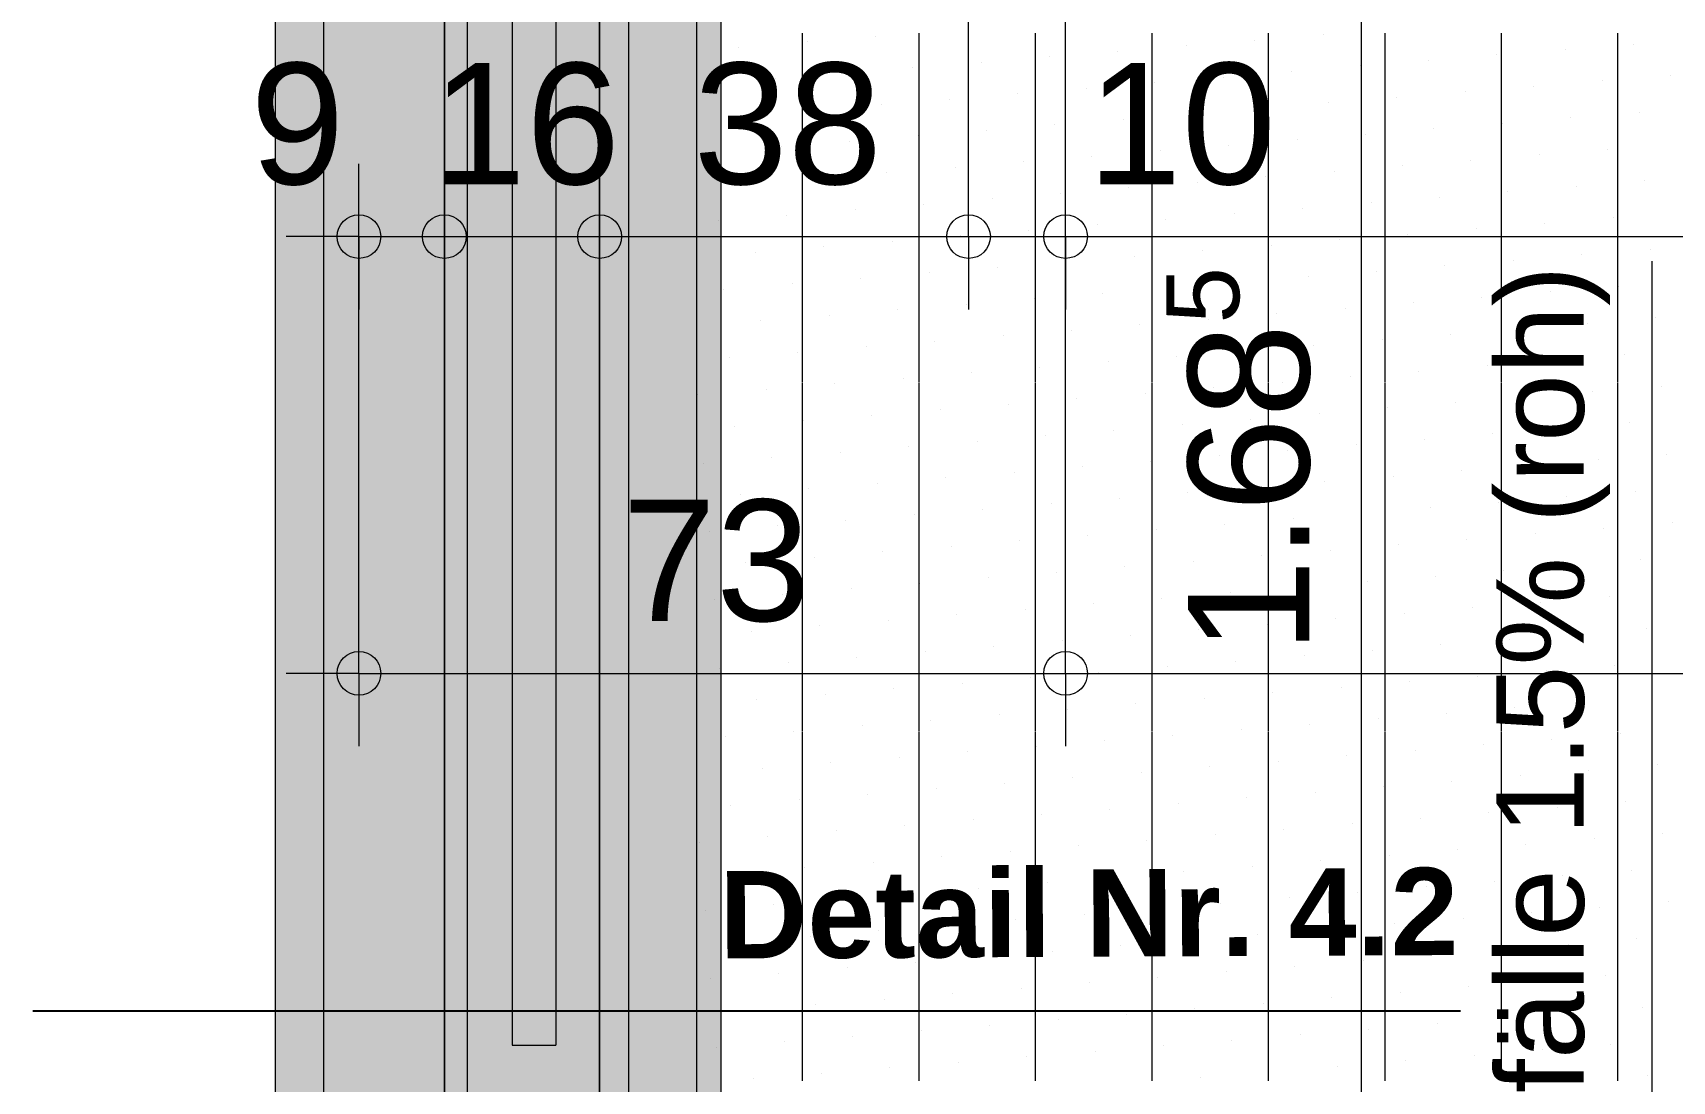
# Model space of a CAD drawing. Header units: metres. Extents: x 0.003 to 0.843, y 0.003 to 0.597.
# Drawn here: x 0.31068 to 0.34446, y 0.17019 to 0.1918 of the extents above; entities that cross this region are included whole.
import ezdxf

# ---------------------------------------------------------------- set-up
doc = ezdxf.new("R2010")
doc.units = ezdxf.units.M
for name, pattern in [('AUSGEZOGEN', [0]), ('KURZGESTRICHELT', [0.0025, 0.0015, -0.001]), ('LINIE_17', [0.0005, 0, -0.0005]), ('LINIE_23', [0.0079, 0.004, -0.0013, 0, -0.0013, 0, -0.0013]), ('LINIE_24', [0.0045, 0.0015, -0.001, 0, -0.001, 0, -0.001]), ('PHANTOM', [63.5, 31.75, -6.35, 6.35, -6.35, 6.35, -6.35]), ('PUNKT', [6.35, 0, -6.35]), ('RAND', [44.45, 12.7, -6.35, 12.7, -6.35, 0, -6.35]), ('VERDECKT', [9.525, 6.35, -3.175])]:
    doc.linetypes.add(name, pattern=pattern)
for name, color, linetype, lineweight in [('Ausbau Raeume', 7, 'AUSGEZOGEN', 18), ('Bauachsen grob', 7, 'RAND', 13), ('Beton verdeckt vorne', 7, 'KURZGESTRICHELT', 13), ('Bodenplatte', 7, 'AUSGEZOGEN', 18), ('Daemmung', 7, 'AUSGEZOGEN', 18), ('Decke', 7, 'AUSGEZOGEN', 35), ('Deckendaemmung', 7, 'AUSGEZOGEN', 13), ('Holz Fassadenverkleidung', 7, 'AUSGEZOGEN', 18), ('Holzgelaender', 7, 'AUSGEZOGEN', 25), ('Konstruktion oben', 7, 'VERDECKT', 13), ('Schraffur', 7, 'AUSGEZOGEN', 13), ('Spengler', 7, 'AUSGEZOGEN', 18), ('Text Detail', 7, 'AUSGEZOGEN', 25), ('Werkplan- Ausfuehrungsmasse', 7, 'AUSGEZOGEN', 13)]:
    doc.layers.add(name, color=color, linetype=linetype, lineweight=lineweight)
doc.layers.add('Entwaesserungsb._ Retentionb', color=7, linetype='AUSGEZOGEN', lineweight=25, true_color=0x494949)
doc.styles.add('ARIAL', font='ARIAL.TTF')

msp = doc.modelspace()

# ---------------------------------------------------------------- hatches: boundary and pattern name
at = {"layer": 'Holzgelaender', "linetype": 'AUSGEZOGEN', "lineweight": 13}
msp.add_hatch(color=32, dxfattribs=at).paths.add_polyline_path([(0.32056, 0.196637), (0.32056, 0.170937), (0.32146, 0.170937), (0.32146, 0.196637)])
at = {"layer": 'Schraffur', "linetype": 'AUSGEZOGEN', "lineweight": 13, "true_color": 0xebe1ff}
msp.add_hatch(color=7, dxfattribs=at).paths.add_polyline_path([(0.32236, 0.200997), (0.32236, 0.168897), (0.32296, 0.168897), (0.32296, 0.200997)])
at = {"layer": 'Spengler', "linetype": 'AUSGEZOGEN', "lineweight": 13, "true_color": 0xfafafa}
msp.add_hatch(color=7, dxfattribs=at).paths.add_polyline_path([(0.31568, 0.197637), (0.31568, 0.169937), (0.32486, 0.169937), (0.32486, 0.197637)])

# ---------------------------------------------------------------- linework, layer by layer
at = {"layer": 'Ausbau Raeume', "color": 254, "linetype": 'AUSGEZOGEN', "lineweight": 18}
for p, q in [((0.326542, 0.184603), (0.326542, 0.191789)), ((0.328942, 0.184603), (0.328942, 0.191789)), ((0.331342, 0.184603), (0.331342, 0.191789)), ((0.333742, 0.184603), (0.333742, 0.191789)), ((0.336142, 0.184603), (0.336142, 0.191789)), ((0.338542, 0.184603), (0.338542, 0.191789)), ((0.340942, 0.184603), (0.340942, 0.191789)), ((0.343342, 0.184603), (0.343342, 0.191789)), ((0.326542, 0.177403), (0.326542, 0.184589)), ((0.328942, 0.177403), (0.328942, 0.184589)), ((0.331342, 0.177403), (0.331342, 0.184589)), ((0.333742, 0.177403), (0.333742, 0.184589)), ((0.336142, 0.177403), (0.336142, 0.184589)), ((0.338542, 0.177403), (0.338542, 0.184589)), ((0.340942, 0.177403), (0.340942, 0.184589)), ((0.343342, 0.177403), (0.343342, 0.184589)), ((0.326542, 0.170203), (0.326542, 0.177389)), ((0.328942, 0.170203), (0.328942, 0.177389)), ((0.331342, 0.170203), (0.331342, 0.177389)), ((0.333742, 0.170203), (0.333742, 0.177389)), ((0.336142, 0.170203), (0.336142, 0.177389)), ((0.338542, 0.170203), (0.338542, 0.177389)), ((0.340942, 0.170203), (0.340942, 0.177389)), ((0.343342, 0.170203), (0.343342, 0.177389))]:
    msp.add_line(p, q, dxfattribs=at)
at = {"layer": 'Bauachsen grob', "color": 32, "linetype": 'LINIE_23', "lineweight": 25, "true_color": 0xc36e14}
msp.add_line((0.32486, 0.013897), (0.32486, 0.581), dxfattribs=at)
at = {"layer": 'Beton verdeckt vorne', "color": 7, "linetype": 'VERDECKT', "lineweight": 13}
msp.add_line((0.32236, 0.168897), (0.32236, 0.202597), dxfattribs=at)
at = {"layer": 'Bodenplatte', "color": 92, "linetype": 'VERDECKT', "lineweight": 18, "true_color": 0x00c600}
msp.add_line((0.32236, 0.202597), (0.32236, 0.160997), dxfattribs=at)
at = {"layer": 'Daemmung', "color": 7, "linetype": 'VERDECKT', "lineweight": 13}
for p, q in [((0.32436, 0.168897), (0.32436, 0.200997)), ((0.31916, 0.199397), (0.31916, 0.169137))]:
    msp.add_line(p, q, dxfattribs=at)
at = {"layer": 'Decke', "color": 92, "linetype": 'PHANTOM', "lineweight": 18, "true_color": 0x00c600}
msp.add_line((0.31916, 0.160997), (0.31916, 0.200997), dxfattribs=at)
at = {"layer": 'Decke', "color": 203, "linetype": 'LINIE_17', "lineweight": 13, "true_color": 0xaa6ed8}
msp.add_line((0.32296, 0.168897), (0.32296, 0.200997), dxfattribs=at)
at = {"layer": 'Deckendaemmung', "color": 211, "linetype": 'AUSGEZOGEN', "lineweight": 13, "true_color": 0xff70ff}
for p, q in [((0.326638, 0.191614), (0.326638, 0.191614)), ((0.328047, 0.191727), (0.328047, 0.191727)), ((0.328047, 0.191727), (0.328047, 0.191727)), ((0.334446, 0.191533), (0.334446, 0.191533)), ((0.335856, 0.191646), (0.335856, 0.191646)), ((0.337265, 0.19176), (0.337265, 0.19176)), ((0.343664, 0.191565), (0.343664, 0.191565)), ((0.325228, 0.191501), (0.325228, 0.191501)), ((0.330218, 0.191193), (0.330218, 0.191193)), ((0.331627, 0.191306), (0.331627, 0.191306)), ((0.333037, 0.19142), (0.333037, 0.19142)), ((0.339436, 0.191225), (0.339436, 0.191225)), ((0.340846, 0.191339), (0.340846, 0.191339)), ((0.342255, 0.191452), (0.342255, 0.191452)), ((0.327399, 0.190966), (0.327399, 0.190966)), ((0.328809, 0.191079), (0.328809, 0.191079)), ((0.335208, 0.190885), (0.335208, 0.190885)), ((0.336617, 0.190998), (0.336617, 0.190998)), ((0.338027, 0.191112), (0.338027, 0.191112)), ((0.344426, 0.190917), (0.344426, 0.190917)), ((0.32458, 0.190739), (0.32458, 0.190739)), ((0.32599, 0.190853), (0.32599, 0.190853)), ((0.330979, 0.190545), (0.330979, 0.190545)), ((0.332389, 0.190658), (0.332389, 0.190658)), ((0.333798, 0.190772), (0.333798, 0.190772)), ((0.340198, 0.190577), (0.340198, 0.190577)), ((0.341607, 0.190691), (0.341607, 0.190691)), ((0.343016, 0.190804), (0.343016, 0.190804)), ((0.326751, 0.190205), (0.326751, 0.190205)), ((0.328161, 0.190318), (0.328161, 0.190318)), ((0.32957, 0.190431), (0.32957, 0.190431)), ((0.335969, 0.190237), (0.335969, 0.190237)), ((0.337379, 0.19035), (0.337379, 0.19035)), ((0.338788, 0.190464), (0.338788, 0.190464)), ((0.325342, 0.190091), (0.325342, 0.190091)), ((0.331741, 0.189897), (0.331741, 0.189897)), ((0.33315, 0.19001), (0.33315, 0.19001)), ((0.33456, 0.190124), (0.33456, 0.190124)), ((0.340959, 0.189929), (0.340959, 0.189929)), ((0.342368, 0.190043), (0.342368, 0.190043)), ((0.343778, 0.190156), (0.343778, 0.190156)), ((0.327513, 0.189557), (0.327513, 0.189557)), ((0.328922, 0.18967), (0.328922, 0.18967)), ((0.330331, 0.189783), (0.330331, 0.189783)), ((0.336731, 0.189589), (0.336731, 0.189589)), ((0.33814, 0.189702), (0.33814, 0.189702)), ((0.33955, 0.189816), (0.33955, 0.189816)), ((0.324694, 0.18933), (0.324694, 0.18933)), ((0.326103, 0.189443), (0.326103, 0.189443)), ((0.332502, 0.189249), (0.332502, 0.189249)), ((0.333912, 0.189362), (0.333912, 0.189362)), ((0.335321, 0.189476), (0.335321, 0.189476)), ((0.340311, 0.189168), (0.340311, 0.189168)), ((0.34172, 0.189281), (0.34172, 0.189281)), ((0.34172, 0.189281), (0.34172, 0.189281)), ((0.34313, 0.189395), (0.34313, 0.189395)), ((0.328274, 0.188909), (0.328274, 0.188909)), ((0.329683, 0.189022), (0.329683, 0.189022)), ((0.331093, 0.189135), (0.331093, 0.189135)), ((0.336083, 0.188828), (0.336083, 0.188828)), ((0.337492, 0.188941), (0.337492, 0.188941)), ((0.338902, 0.189054), (0.338902, 0.189054)), ((0.325455, 0.188682), (0.325455, 0.188682)), ((0.326865, 0.188795), (0.326865, 0.188795)), ((0.333264, 0.188601), (0.333264, 0.188601)), ((0.334673, 0.188714), (0.334673, 0.188714)), ((0.334673, 0.188714), (0.334673, 0.188714)), ((0.341072, 0.18852), (0.341072, 0.18852)), ((0.342482, 0.188633), (0.342482, 0.188633)), ((0.343891, 0.188747), (0.343891, 0.188747)), ((0.329035, 0.188261), (0.329035, 0.188261)), ((0.330445, 0.188374), (0.330445, 0.188374)), ((0.331854, 0.188487), (0.331854, 0.188487)), ((0.336844, 0.18818), (0.336844, 0.18818)), ((0.338254, 0.188293), (0.338254, 0.188293)), ((0.339663, 0.188406), (0.339663, 0.188406)), ((0.324807, 0.18792), (0.324807, 0.18792)), ((0.326217, 0.188034), (0.326217, 0.188034)), ((0.327626, 0.188147), (0.327626, 0.188147)), ((0.327626, 0.188147), (0.327626, 0.188147)), ((0.332616, 0.187839), (0.332616, 0.187839)), ((0.334025, 0.187953), (0.334025, 0.187953)), ((0.335435, 0.188066), (0.335435, 0.188066)), ((0.341834, 0.187872), (0.341834, 0.187872)), ((0.343243, 0.187985), (0.343243, 0.187985)), ((0.328387, 0.187499), (0.328387, 0.187499)), ((0.329797, 0.187613), (0.329797, 0.187613)), ((0.331206, 0.187726), (0.331206, 0.187726)), ((0.337605, 0.187531), (0.337605, 0.187531)), ((0.339015, 0.187645), (0.339015, 0.187645)), ((0.340424, 0.187758), (0.340424, 0.187758)), ((0.325568, 0.187272), (0.325568, 0.187272)), ((0.326978, 0.187386), (0.326978, 0.187386)), ((0.333377, 0.187191), (0.333377, 0.187191)), ((0.334787, 0.187305), (0.334787, 0.187305)), ((0.336196, 0.187418), (0.336196, 0.187418)), ((0.342595, 0.187224), (0.342595, 0.187224)), ((0.344005, 0.187337), (0.344005, 0.187337)), ((0.329149, 0.186851), (0.329149, 0.186851)), ((0.330558, 0.186964), (0.330558, 0.186964)), ((0.331968, 0.187078), (0.331968, 0.187078)), ((0.338367, 0.186883), (0.338367, 0.186883)), ((0.339776, 0.186997), (0.339776, 0.186997)), ((0.341186, 0.18711), (0.341186, 0.18711)), ((0.32492, 0.186511), (0.32492, 0.186511)), ((0.32633, 0.186624), (0.32633, 0.186624)), ((0.327739, 0.186738), (0.327739, 0.186738)), ((0.334139, 0.186543), (0.334139, 0.186543)), ((0.335548, 0.186657), (0.335548, 0.186657)), ((0.336957, 0.18677), (0.336957, 0.18677)), ((0.343357, 0.186576), (0.343357, 0.186576)), ((0.32991, 0.186203), (0.32991, 0.186203)), ((0.33132, 0.186316), (0.33132, 0.186316)), ((0.332729, 0.18643), (0.332729, 0.18643)), ((0.339128, 0.186235), (0.339128, 0.186235)), ((0.340538, 0.186349), (0.340538, 0.186349)), ((0.341947, 0.186462), (0.341947, 0.186462)), ((0.325682, 0.185863), (0.325682, 0.185863)), ((0.327091, 0.185976), (0.327091, 0.185976)), ((0.328501, 0.18609), (0.328501, 0.18609)), ((0.3349, 0.185895), (0.3349, 0.185895)), ((0.336309, 0.186009), (0.336309, 0.186009)), ((0.337719, 0.186122), (0.337719, 0.186122)), ((0.342709, 0.185814), (0.342709, 0.185814)), ((0.342709, 0.185814), (0.342709, 0.185814)), ((0.344118, 0.185928), (0.344118, 0.185928)), ((0.330672, 0.185555), (0.330672, 0.185555)), ((0.332081, 0.185668), (0.332081, 0.185668)), ((0.333491, 0.185782), (0.333491, 0.185782)), ((0.33848, 0.185474), (0.33848, 0.185474)), ((0.33989, 0.185587), (0.33989, 0.185587)), ((0.341299, 0.185701), (0.341299, 0.185701)), ((0.326443, 0.185215), (0.326443, 0.185215)), ((0.327853, 0.185328), (0.327853, 0.185328)), ((0.329262, 0.185442), (0.329262, 0.185442)), ((0.334252, 0.185134), (0.334252, 0.185134)), ((0.335661, 0.185247), (0.335661, 0.185247)), ((0.335661, 0.185247), (0.335661, 0.185247)), ((0.337071, 0.185361), (0.337071, 0.185361)), ((0.34347, 0.185166), (0.34347, 0.185166)), ((0.325034, 0.185101), (0.325034, 0.185101)), ((0.330024, 0.184794), (0.330024, 0.184794)), ((0.331433, 0.184907), (0.331433, 0.184907)), ((0.332843, 0.18502), (0.332843, 0.18502)), ((0.339242, 0.184826), (0.339242, 0.184826)), ((0.340651, 0.184939), (0.340651, 0.184939)), ((0.342061, 0.185053), (0.342061, 0.185053)), ((0.325795, 0.184453), (0.325795, 0.184453)), ((0.327205, 0.184567), (0.327205, 0.184567)), ((0.328614, 0.18468), (0.328614, 0.18468)), ((0.328614, 0.18468), (0.328614, 0.18468)), ((0.335013, 0.184486), (0.335013, 0.184486)), ((0.336423, 0.184599), (0.336423, 0.184599)), ((0.337832, 0.184713), (0.337832, 0.184713)), ((0.344231, 0.184518), (0.344231, 0.184518)), ((0.324386, 0.18434), (0.324386, 0.18434)), ((0.330785, 0.184146), (0.330785, 0.184146)), ((0.332195, 0.184259), (0.332195, 0.184259)), ((0.333604, 0.184372), (0.333604, 0.184372)), ((0.340003, 0.184178), (0.340003, 0.184178)), ((0.341413, 0.184291), (0.341413, 0.184291)), ((0.342822, 0.184405), (0.342822, 0.184405)), ((0.326557, 0.183805), (0.326557, 0.183805)), ((0.327966, 0.183919), (0.327966, 0.183919)), ((0.329376, 0.184032), (0.329376, 0.184032)), ((0.335775, 0.183838), (0.335775, 0.183838)), ((0.337184, 0.183951), (0.337184, 0.183951)), ((0.338594, 0.184065), (0.338594, 0.184065)), ((0.325147, 0.183692), (0.325147, 0.183692)), ((0.331546, 0.183498), (0.331546, 0.183498)), ((0.332956, 0.183611), (0.332956, 0.183611)), ((0.334365, 0.183724), (0.334365, 0.183724)), ((0.340765, 0.18353), (0.340765, 0.18353)), ((0.342174, 0.183643), (0.342174, 0.183643)), ((0.343583, 0.183757), (0.343583, 0.183757)), ((0.327318, 0.183157), (0.327318, 0.183157)), ((0.328728, 0.183271), (0.328728, 0.183271)), ((0.330137, 0.183384), (0.330137, 0.183384)), ((0.336536, 0.18319), (0.336536, 0.18319)), ((0.337946, 0.183303), (0.337946, 0.183303)), ((0.339355, 0.183417), (0.339355, 0.183417)), ((0.344345, 0.183109), (0.344345, 0.183109)), ((0.324499, 0.182931), (0.324499, 0.182931)), ((0.325909, 0.183044), (0.325909, 0.183044)), ((0.332308, 0.18285), (0.332308, 0.18285)), ((0.333717, 0.182963), (0.333717, 0.182963)), ((0.335127, 0.183076), (0.335127, 0.183076)), ((0.340117, 0.182769), (0.340117, 0.182769)), ((0.341526, 0.182882), (0.341526, 0.182882)), ((0.342935, 0.182995), (0.342935, 0.182995)), ((0.32808, 0.182509), (0.32808, 0.182509)), ((0.329489, 0.182623), (0.329489, 0.182623)), ((0.330898, 0.182736), (0.330898, 0.182736)), ((0.335888, 0.182428), (0.335888, 0.182428)), ((0.337298, 0.182542), (0.337298, 0.182542)), ((0.338707, 0.182655), (0.338707, 0.182655)), ((0.325261, 0.182283), (0.325261, 0.182283)), ((0.32667, 0.182396), (0.32667, 0.182396)), ((0.33166, 0.182088), (0.33166, 0.182088)), ((0.333069, 0.182202), (0.333069, 0.182202)), ((0.334479, 0.182315), (0.334479, 0.182315)), ((0.340878, 0.182121), (0.340878, 0.182121)), ((0.342287, 0.182234), (0.342287, 0.182234)), ((0.342287, 0.182234), (0.342287, 0.182234)), ((0.343697, 0.182347), (0.343697, 0.182347)), ((0.327432, 0.181748), (0.327432, 0.181748)), ((0.328841, 0.181861), (0.328841, 0.181861)), ((0.33025, 0.181975), (0.33025, 0.181975)), ((0.33665, 0.18178), (0.33665, 0.18178)), ((0.338059, 0.181894), (0.338059, 0.181894)), ((0.339469, 0.182007), (0.339469, 0.182007)), ((0.324613, 0.181521), (0.324613, 0.181521)), ((0.326022, 0.181635), (0.326022, 0.181635)), ((0.332421, 0.18144), (0.332421, 0.18144)), ((0.333831, 0.181554), (0.333831, 0.181554)), ((0.33524, 0.181667), (0.33524, 0.181667)), ((0.33524, 0.181667), (0.33524, 0.181667)), ((0.341639, 0.181472), (0.341639, 0.181472)), ((0.343049, 0.181586), (0.343049, 0.181586)), ((0.344458, 0.181699), (0.344458, 0.181699)), ((0.328193, 0.1811), (0.328193, 0.1811)), ((0.328193, 0.1811), (0.328193, 0.1811)), ((0.329602, 0.181213), (0.329602, 0.181213)), ((0.331012, 0.181327), (0.331012, 0.181327)), ((0.337411, 0.181132), (0.337411, 0.181132)), ((0.338821, 0.181246), (0.338821, 0.181246)), ((0.34023, 0.181359), (0.34023, 0.181359)), ((0.325374, 0.180873), (0.325374, 0.180873)), ((0.326784, 0.180987), (0.326784, 0.180987)), ((0.333183, 0.180792), (0.333183, 0.180792)), ((0.334592, 0.180905), (0.334592, 0.180905)), ((0.336002, 0.181019), (0.336002, 0.181019)), ((0.342401, 0.180824), (0.342401, 0.180824)), ((0.34381, 0.180938), (0.34381, 0.180938)), ((0.328954, 0.180452), (0.328954, 0.180452)), ((0.330364, 0.180565), (0.330364, 0.180565)), ((0.331773, 0.180679), (0.331773, 0.180679)), ((0.338172, 0.180484), (0.338172, 0.180484)), ((0.339582, 0.180598), (0.339582, 0.180598)), ((0.340991, 0.180711), (0.340991, 0.180711)), ((0.324726, 0.180112), (0.324726, 0.180112)), ((0.326136, 0.180225), (0.326136, 0.180225)), ((0.327545, 0.180338), (0.327545, 0.180338)), ((0.333944, 0.180144), (0.333944, 0.180144)), ((0.335354, 0.180257), (0.335354, 0.180257)), ((0.336763, 0.180371), (0.336763, 0.180371)), ((0.341753, 0.180063), (0.341753, 0.180063)), ((0.343162, 0.180176), (0.343162, 0.180176)), ((0.329716, 0.179804), (0.329716, 0.179804)), ((0.331125, 0.179917), (0.331125, 0.179917)), ((0.332535, 0.180031), (0.332535, 0.180031)), ((0.337524, 0.179723), (0.337524, 0.179723)), ((0.338934, 0.179836), (0.338934, 0.179836)), ((0.340343, 0.17995), (0.340343, 0.17995)), ((0.325487, 0.179464), (0.325487, 0.179464)), ((0.326897, 0.179577), (0.326897, 0.179577)), ((0.328306, 0.17969), (0.328306, 0.17969)), ((0.333296, 0.179383), (0.333296, 0.179383)), ((0.334706, 0.179496), (0.334706, 0.179496)), ((0.336115, 0.179609), (0.336115, 0.179609)), ((0.342514, 0.179415), (0.342514, 0.179415)), ((0.343924, 0.179528), (0.343924, 0.179528)), ((0.329068, 0.179042), (0.329068, 0.179042)), ((0.330477, 0.179156), (0.330477, 0.179156)), ((0.331887, 0.179269), (0.331887, 0.179269)), ((0.338286, 0.179075), (0.338286, 0.179075)), ((0.339695, 0.179188), (0.339695, 0.179188)), ((0.341105, 0.179302), (0.341105, 0.179302)), ((0.324839, 0.178702), (0.324839, 0.178702)), ((0.326249, 0.178816), (0.326249, 0.178816)), ((0.327658, 0.178929), (0.327658, 0.178929)), ((0.334058, 0.178735), (0.334058, 0.178735)), ((0.335467, 0.178848), (0.335467, 0.178848)), ((0.336876, 0.178961), (0.336876, 0.178961)), ((0.343276, 0.178767), (0.343276, 0.178767)), ((0.343276, 0.178767), (0.343276, 0.178767)), ((0.329829, 0.178394), (0.329829, 0.178394)), ((0.331239, 0.178508), (0.331239, 0.178508)), ((0.332648, 0.178621), (0.332648, 0.178621)), ((0.339047, 0.178427), (0.339047, 0.178427)), ((0.340457, 0.17854), (0.340457, 0.17854)), ((0.341866, 0.178654), (0.341866, 0.178654)), ((0.325601, 0.178054), (0.325601, 0.178054)), ((0.32701, 0.178168), (0.32701, 0.178168)), ((0.32842, 0.178281), (0.32842, 0.178281)), ((0.334819, 0.178087), (0.334819, 0.178087)), ((0.336228, 0.1782), (0.336228, 0.1782)), ((0.336228, 0.1782), (0.336228, 0.1782)), ((0.337638, 0.178313), (0.337638, 0.178313)), ((0.344037, 0.178119), (0.344037, 0.178119)), ((0.330591, 0.177746), (0.330591, 0.177746)), ((0.332, 0.17786), (0.332, 0.17786)), ((0.33341, 0.177973), (0.33341, 0.177973)), ((0.339809, 0.177779), (0.339809, 0.177779)), ((0.341218, 0.177892), (0.341218, 0.177892)), ((0.342628, 0.178006), (0.342628, 0.178006)), ((0.326362, 0.177406), (0.326362, 0.177406)), ((0.327772, 0.17752), (0.327772, 0.17752)), ((0.329181, 0.177633), (0.329181, 0.177633)), ((0.329181, 0.177633), (0.329181, 0.177633)), ((0.33558, 0.177439), (0.33558, 0.177439)), ((0.33699, 0.177552), (0.33699, 0.177552)), ((0.338399, 0.177665), (0.338399, 0.177665)), ((0.343389, 0.177358), (0.343389, 0.177358)), ((0.324953, 0.177293), (0.324953, 0.177293)), ((0.331352, 0.177098), (0.331352, 0.177098)), ((0.332762, 0.177212), (0.332762, 0.177212)), ((0.334171, 0.177325), (0.334171, 0.177325)), ((0.339161, 0.177017), (0.339161, 0.177017)), ((0.34057, 0.177131), (0.34057, 0.177131)), ((0.34198, 0.177244), (0.34198, 0.177244)), ((0.327124, 0.176758), (0.327124, 0.176758)), ((0.328533, 0.176872), (0.328533, 0.176872)), ((0.329943, 0.176985), (0.329943, 0.176985)), ((0.334932, 0.176677), (0.334932, 0.176677)), ((0.336342, 0.176791), (0.336342, 0.176791)), ((0.337751, 0.176904), (0.337751, 0.176904)), ((0.34415, 0.17671), (0.34415, 0.17671)), ((0.325714, 0.176645), (0.325714, 0.176645)), ((0.330704, 0.176337), (0.330704, 0.176337)), ((0.332113, 0.17645), (0.332113, 0.17645)), ((0.333523, 0.176564), (0.333523, 0.176564)), ((0.339922, 0.176369), (0.339922, 0.176369)), ((0.341332, 0.176483), (0.341332, 0.176483)), ((0.342741, 0.176596), (0.342741, 0.176596)), ((0.326476, 0.175997), (0.326476, 0.175997)), ((0.327885, 0.17611), (0.327885, 0.17611)), ((0.329295, 0.176224), (0.329295, 0.176224)), ((0.335694, 0.176029), (0.335694, 0.176029)), ((0.337103, 0.176143), (0.337103, 0.176143)), ((0.338513, 0.176256), (0.338513, 0.176256)), ((0.325066, 0.175883), (0.325066, 0.175883)), ((0.331465, 0.175689), (0.331465, 0.175689)), ((0.332875, 0.175802), (0.332875, 0.175802)), ((0.334284, 0.175916), (0.334284, 0.175916)), ((0.340684, 0.175721), (0.340684, 0.175721)), ((0.342093, 0.175835), (0.342093, 0.175835)), ((0.343502, 0.175948), (0.343502, 0.175948)), ((0.327237, 0.175349), (0.327237, 0.175349)), ((0.328647, 0.175462), (0.328647, 0.175462)), ((0.330056, 0.175576), (0.330056, 0.175576)), ((0.336455, 0.175381), (0.336455, 0.175381)), ((0.337865, 0.175495), (0.337865, 0.175495)), ((0.339274, 0.175608), (0.339274, 0.175608)), ((0.324418, 0.175122), (0.324418, 0.175122)), ((0.325828, 0.175235), (0.325828, 0.175235)), ((0.332227, 0.175041), (0.332227, 0.175041)), ((0.333636, 0.175154), (0.333636, 0.175154)), ((0.335046, 0.175268), (0.335046, 0.175268)), ((0.341445, 0.175073), (0.341445, 0.175073)), ((0.342854, 0.175187), (0.342854, 0.175187)), ((0.342854, 0.175187), (0.342854, 0.175187)), ((0.344264, 0.1753), (0.344264, 0.1753)), ((0.327999, 0.174701), (0.327999, 0.174701)), ((0.329408, 0.174814), (0.329408, 0.174814)), ((0.330817, 0.174928), (0.330817, 0.174928)), ((0.337217, 0.174733), (0.337217, 0.174733)), ((0.338626, 0.174846), (0.338626, 0.174846)), ((0.340036, 0.17496), (0.340036, 0.17496)), ((0.32518, 0.174474), (0.32518, 0.174474)), ((0.326589, 0.174587), (0.326589, 0.174587)), ((0.332988, 0.174393), (0.332988, 0.174393)), ((0.334398, 0.174506), (0.334398, 0.174506)), ((0.335807, 0.17462), (0.335807, 0.17462)), ((0.335807, 0.17462), (0.335807, 0.17462)), ((0.340797, 0.174312), (0.340797, 0.174312)), ((0.342206, 0.174425), (0.342206, 0.174425)), ((0.343616, 0.174539), (0.343616, 0.174539)), ((0.32876, 0.174053), (0.32876, 0.174053)), ((0.32876, 0.174053), (0.32876, 0.174053)), ((0.330169, 0.174166), (0.330169, 0.174166)), ((0.331579, 0.174279), (0.331579, 0.174279)), ((0.336569, 0.173972), (0.336569, 0.173972)), ((0.337978, 0.174085), (0.337978, 0.174085)), ((0.339388, 0.174198), (0.339388, 0.174198)), ((0.324532, 0.173712), (0.324532, 0.173712)), ((0.325941, 0.173826), (0.325941, 0.173826)), ((0.327351, 0.173939), (0.327351, 0.173939)), ((0.33234, 0.173631), (0.33234, 0.173631)), ((0.33375, 0.173745), (0.33375, 0.173745)), ((0.335159, 0.173858), (0.335159, 0.173858)), ((0.341558, 0.173664), (0.341558, 0.173664)), ((0.342968, 0.173777), (0.342968, 0.173777)), ((0.344377, 0.173891), (0.344377, 0.173891)), ((0.328112, 0.173291), (0.328112, 0.173291)), ((0.329521, 0.173405), (0.329521, 0.173405)), ((0.330931, 0.173518), (0.330931, 0.173518)), ((0.33733, 0.173324), (0.33733, 0.173324)), ((0.338739, 0.173437), (0.338739, 0.173437)), ((0.340149, 0.17355), (0.340149, 0.17355)), ((0.325293, 0.173064), (0.325293, 0.173064)), ((0.326703, 0.173178), (0.326703, 0.173178)), ((0.333102, 0.172983), (0.333102, 0.172983)), ((0.334511, 0.173097), (0.334511, 0.173097)), ((0.335921, 0.17321), (0.335921, 0.17321)), ((0.34232, 0.173016), (0.34232, 0.173016)), ((0.343729, 0.173129), (0.343729, 0.173129)), ((0.328873, 0.172643), (0.328873, 0.172643)), ((0.330283, 0.172757), (0.330283, 0.172757)), ((0.331692, 0.17287), (0.331692, 0.17287)), ((0.338091, 0.172676), (0.338091, 0.172676)), ((0.339501, 0.172789), (0.339501, 0.172789)), ((0.34091, 0.172902), (0.34091, 0.172902)), ((0.324645, 0.172303), (0.324645, 0.172303)), ((0.326054, 0.172416), (0.326054, 0.172416)), ((0.327464, 0.17253), (0.327464, 0.17253)), ((0.333863, 0.172335), (0.333863, 0.172335)), ((0.335273, 0.172449), (0.335273, 0.172449)), ((0.336682, 0.172562), (0.336682, 0.172562)), ((0.343081, 0.172368), (0.343081, 0.172368)), ((0.329635, 0.171995), (0.329635, 0.171995)), ((0.331044, 0.172109), (0.331044, 0.172109)), ((0.332454, 0.172222), (0.332454, 0.172222)), ((0.338853, 0.172028), (0.338853, 0.172028)), ((0.340262, 0.172141), (0.340262, 0.172141)), ((0.341672, 0.172254), (0.341672, 0.172254)), ((0.325406, 0.171655), (0.325406, 0.171655)), ((0.326816, 0.171768), (0.326816, 0.171768)), ((0.328225, 0.171882), (0.328225, 0.171882)), ((0.334625, 0.171687), (0.334625, 0.171687)), ((0.336034, 0.171801), (0.336034, 0.171801)), ((0.337443, 0.171914), (0.337443, 0.171914)), ((0.342433, 0.171606), (0.342433, 0.171606)), ((0.343843, 0.17172), (0.343843, 0.17172)), ((0.343843, 0.17172), (0.343843, 0.17172)), ((0.330396, 0.171347), (0.330396, 0.171347)), ((0.331806, 0.171461), (0.331806, 0.171461)), ((0.333215, 0.171574), (0.333215, 0.171574)), ((0.338205, 0.171266), (0.338205, 0.171266)), ((0.339614, 0.17138), (0.339614, 0.17138)), ((0.341024, 0.171493), (0.341024, 0.171493)), ((0.326168, 0.171007), (0.326168, 0.171007)), ((0.327577, 0.17112), (0.327577, 0.17112)), ((0.328987, 0.171234), (0.328987, 0.171234)), ((0.333977, 0.170926), (0.333977, 0.170926)), ((0.335386, 0.171039), (0.335386, 0.171039)), ((0.336795, 0.171153), (0.336795, 0.171153)), ((0.336795, 0.171153), (0.336795, 0.171153)), ((0.343195, 0.170958), (0.343195, 0.170958)), ((0.324758, 0.170894), (0.324758, 0.170894)), ((0.331158, 0.170699), (0.331158, 0.170699)), ((0.332567, 0.170813), (0.332567, 0.170813)), ((0.338966, 0.170618), (0.338966, 0.170618)), ((0.340376, 0.170732), (0.340376, 0.170732)), ((0.341785, 0.170845), (0.341785, 0.170845)), ((0.326929, 0.170359), (0.326929, 0.170359)), ((0.328339, 0.170472), (0.328339, 0.170472)), ((0.329748, 0.170586), (0.329748, 0.170586)), ((0.329748, 0.170586), (0.329748, 0.170586)), ((0.334738, 0.170278), (0.334738, 0.170278)), ((0.336147, 0.170391), (0.336147, 0.170391)), ((0.337557, 0.170505), (0.337557, 0.170505)), ((0.343956, 0.17031), (0.343956, 0.17031)), ((0.32552, 0.170246), (0.32552, 0.170246)), ((0.342547, 0.170197), (0.342547, 0.170197))]:
    msp.add_line(p, q, dxfattribs=at)
at = {"layer": 'Entwaesserungsb._ Retentionb', "color": 7, "linetype": 'AUSGEZOGEN', "lineweight": 13}
msp.add_line((0.34404, 0.187087), (0.34404, 0.164597), dxfattribs=at)
at = {"layer": 'Holz Fassadenverkleidung', "color": 7, "linetype": 'LINIE_17', "lineweight": 13}
msp.add_line((0.31668, 0.109417), (0.31668, 0.488677), dxfattribs=at)
at = {"layer": 'Holzgelaender', "color": 7, "linetype": 'AUSGEZOGEN', "lineweight": 13}
for p, q in [((0.32056, 0.196637), (0.32056, 0.170937)), ((0.32146, 0.196637), (0.32146, 0.170937)), ((0.32056, 0.170937), (0.32146, 0.170937))]:
    msp.add_line(p, q, dxfattribs=at)
at = {"layer": 'Konstruktion oben', "color": 7, "linetype": 'PUNKT', "lineweight": 18}
for p, q in [((0.31668, 0.109417), (0.31668, 0.488677)), ((0.31964, 0.169937), (0.31964, 0.197637))]:
    msp.add_line(p, q, dxfattribs=at)
at = {"layer": 'Spengler', "color": 7, "linetype": 'AUSGEZOGEN', "lineweight": 13}
for p, q in [((0.31568, 0.169937), (0.31568, 0.197637)), ((0.32486, 0.197637), (0.32486, 0.169937))]:
    msp.add_line(p, q, dxfattribs=at)
at = {"layer": 'Text Detail', "color": 7, "linetype": 'LINIE_24', "lineweight": 25}
msp.add_line((0.3401, 0.171637), (0.31068, 0.171637), dxfattribs=at)
at = {"layer": 'Werkplan- Ausfuehrungsmasse', "color": 7, "linetype": 'AUSGEZOGEN', "lineweight": 13}
for p, q in [((0.33806, 0.168897), (0.33806, 0.202597)), ((0.31916, 0.191568), (0.31916, 0.194597)), ((0.32236, 0.191568), (0.32236, 0.194597)), ((0.3174, 0.187597), (0.3174, 0.189097)), ((0.31916, 0.187597), (0.31916, 0.189097)), ((0.32236, 0.187597), (0.32236, 0.189097)), ((0.32996, 0.187597), (0.32996, 0.189097)), ((0.33196, 0.187597), (0.33196, 0.189097)), ((0.3174, 0.178597), (0.3174, 0.188597)), ((0.3174, 0.187597), (0.3159, 0.187597)), ((0.3174, 0.187597), (0.3174, 0.186097)), ((0.3174, 0.187597), (0.3174, 0.187597)), ((0.3174, 0.187597), (0.31916, 0.187597)), ((0.31916, 0.187597), (0.31916, 0.186097)), ((0.32236, 0.187597), (0.32236, 0.186097)), ((0.32236, 0.187597), (0.32996, 0.187597)), ((0.32996, 0.187597), (0.32996, 0.186097)), ((0.32996, 0.187597), (0.33196, 0.187597)), ((0.33196, 0.187597), (0.33196, 0.186097)), ((0.3174, 0.178597), (0.3174, 0.180097)), ((0.33196, 0.178597), (0.33196, 0.180097)), ((0.3174, 0.178597), (0.3159, 0.178597)), ((0.3174, 0.178597), (0.3174, 0.177097)), ((0.33196, 0.178597), (0.33196, 0.177097)), ((0.33196, 0.178597), (0.37996, 0.178597))]:
    msp.add_line(p, q, dxfattribs=at)
for points in [[(0.32996, 0.187597), (0.32996, 0.187898), (0.32996, 0.187898), (0.32996, 0.187975), (0.32996, 0.187975), (0.32996, 0.188222), (0.32996, 0.188222), (0.32996, 0.188222), (0.32996, 0.188222), (0.32996, 0.188222), (0.32996, 0.188222), (0.32996, 0.188222), (0.32996, 0.188222), (0.32996, 0.188222), (0.32996, 0.188222), (0.32996, 0.188222), (0.32996, 0.188222), (0.32996, 0.188222), (0.32996, 0.188222), (0.32996, 0.188222), (0.32996, 0.188222), (0.32996, 0.188222), (0.32996, 0.188222), (0.32996, 0.188222), (0.32996, 0.188222), (0.32996, 0.188222), (0.32996, 0.188222), (0.32996, 0.188222), (0.32996, 0.188222), (0.32996, 0.188232), (0.32996, 0.188232), (0.32996, 0.188233), (0.32996, 0.188233), (0.32996, 0.188235), (0.32996, 0.188235), (0.32996, 0.188236), (0.32996, 0.188236), (0.32996, 0.188238), (0.32996, 0.188238), (0.32996, 0.188239), (0.32996, 0.188239), (0.32996, 0.188246), (0.32996, 0.188246), (0.32996, 0.188252), (0.32996, 0.188252), (0.32996, 0.194597)], [(0.33196, 0.187597), (0.33196, 0.187856), (0.33196, 0.187856), (0.33196, 0.187943), (0.33196, 0.187943), (0.33196, 0.188222), (0.33196, 0.188222), (0.33196, 0.188222), (0.33196, 0.188222), (0.33196, 0.188222), (0.33196, 0.188222), (0.33196, 0.188222), (0.33196, 0.188222), (0.33196, 0.188222), (0.33196, 0.188222), (0.33196, 0.188222), (0.33196, 0.188222), (0.33196, 0.188222), (0.33196, 0.188222), (0.33196, 0.188222), (0.33196, 0.188222), (0.33196, 0.188222), (0.33196, 0.188222), (0.33196, 0.188222), (0.33196, 0.188222), (0.33196, 0.188222), (0.33196, 0.188222), (0.33196, 0.188222), (0.33196, 0.188222), (0.33196, 0.188233), (0.33196, 0.188233), (0.33196, 0.188234), (0.33196, 0.188234), (0.33196, 0.188237), (0.33196, 0.188237), (0.33196, 0.188238), (0.33196, 0.188238), (0.33196, 0.18824), (0.33196, 0.18824), (0.33196, 0.188242), (0.33196, 0.188242), (0.33196, 0.188249), (0.33196, 0.188249), (0.33196, 0.188256), (0.33196, 0.188256), (0.33196, 0.194597)], [(0.33196, 0.178597), (0.33196, 0.179222), (0.33196, 0.179222), (0.33196, 0.179222), (0.33196, 0.179222), (0.33196, 0.179222), (0.33196, 0.179222), (0.33196, 0.179222), (0.33196, 0.179222), (0.33196, 0.179222), (0.33196, 0.179222), (0.33196, 0.179222), (0.33196, 0.179222), (0.33196, 0.179228), (0.33196, 0.179228), (0.33196, 0.179229), (0.33196, 0.179229), (0.33196, 0.179238), (0.33196, 0.179238), (0.33196, 0.179246), (0.33196, 0.179246), (0.33196, 0.188597)], [(0.31916, 0.187597), (0.31916, 0.187686), (0.31916, 0.187686), (0.31916, 0.188016), (0.31916, 0.188016), (0.31916, 0.188129), (0.31916, 0.188129), (0.31916, 0.188151), (0.31916, 0.188151), (0.31916, 0.188222), (0.31916, 0.188222), (0.31916, 0.188222), (0.31916, 0.188222), (0.31916, 0.188222), (0.31916, 0.188222), (0.31916, 0.188222), (0.31916, 0.188222), (0.31916, 0.188222), (0.31916, 0.188222), (0.31916, 0.188222), (0.31916, 0.188222), (0.31916, 0.188222), (0.31916, 0.188222), (0.31916, 0.188222), (0.31916, 0.188222), (0.31916, 0.188222), (0.31916, 0.188222), (0.31916, 0.188222), (0.31916, 0.188222), (0.31916, 0.188222), (0.31916, 0.188222), (0.31916, 0.188222), (0.31916, 0.188222), (0.31916, 0.188222), (0.31916, 0.188222)], [(0.32236, 0.187597), (0.32236, 0.187865), (0.32236, 0.187865), (0.32236, 0.188061), (0.32236, 0.188061), (0.32236, 0.188099), (0.32236, 0.188099), (0.32236, 0.188222), (0.32236, 0.188222), (0.32236, 0.188222), (0.32236, 0.188222), (0.32236, 0.188222), (0.32236, 0.188222), (0.32236, 0.188222), (0.32236, 0.188222), (0.32236, 0.188222), (0.32236, 0.188222), (0.32236, 0.188222), (0.32236, 0.188222), (0.32236, 0.188222), (0.32236, 0.188222), (0.32236, 0.188222), (0.32236, 0.188222), (0.32236, 0.188222), (0.32236, 0.188222), (0.32236, 0.188222), (0.32236, 0.188222), (0.32236, 0.188222), (0.32236, 0.188222), (0.32236, 0.188222), (0.32236, 0.188222), (0.32236, 0.188222), (0.32236, 0.188222)], [(0.31916, 0.187597), (0.321042, 0.187597), (0.321042, 0.187597), (0.32236, 0.187597)], [(0.33196, 0.187597), (0.332452, 0.187597), (0.332452, 0.187597), (0.35488, 0.187597), (0.35488, 0.187597), (0.367618, 0.187597), (0.367618, 0.187597), (0.37996, 0.187597)], [(0.3174, 0.178597), (0.32, 0.178597), (0.32, 0.178597), (0.33196, 0.178597)]]:
    msp.add_lwpolyline(points, dxfattribs=at)
for centre in [(0.3174, 0.187597), (0.31916, 0.187597), (0.32236, 0.187597), (0.32996, 0.187597), (0.33196, 0.187597), (0.3174, 0.178597), (0.33196, 0.178597)]:
    msp.add_circle(centre, 0.00045, dxfattribs=at)

# ---------------------------------------------------------------- texts
at = {"layer": 'Entwaesserungsb._ Retentionb', "color": 7, "linetype": 'AUSGEZOGEN', "lineweight": 18, "insert": (0.34318, 0.166597), "char_height": 0.0018, "width": 0.0009, "attachment_point": 7, "rotation": 90, "style": 'ARIAL'}
msp.add_mtext('Gefälle\\~1.5%\\~(roh)', dxfattribs=at)
at = {"layer": 'Text Detail', "color": 7, "linetype": 'AUSGEZOGEN', "lineweight": 18, "insert": (0.324827, 0.172697), "char_height": 0.0018, "width": 0.0009, "attachment_point": 7, "rotation": 0.264, "style": 'ARIAL'}
msp.add_mtext('\\fArial|i0|b1|c0|p0;Detail\\~Nr.\\~4.2', dxfattribs=at)
at = {"layer": 'Werkplan- Ausfuehrungsmasse', "color": 7, "linetype": 'AUSGEZOGEN', "lineweight": 25, "char_height": 0.0025, "width": 0.00125, "attachment_point": 7, "style": 'ARIAL'}
for s, insert in [('9', (0.315161, 0.18864)), ('16', (0.318898, 0.18864)), ('38', (0.324294, 0.188642)), ('10', (0.33241, 0.18864)), ('73', (0.322817, 0.179642))]:
    msp.add_mtext(s, dxfattribs=dict(at, insert=insert))
at = {"layer": 'Werkplan- Ausfuehrungsmasse', "color": 7, "linetype": 'AUSGEZOGEN', "lineweight": 25, "attachment_point": 7, "rotation": 90, "style": 'ARIAL'}
for s, insert, char_height, width in [('5', (0.335559, 0.185805), 0.0015, 0.00075), ('1.68', (0.337017, 0.179008), 0.0025, 0.00125)]:
    msp.add_mtext(s, dxfattribs=dict(at, insert=insert, char_height=char_height, width=width))

doc.saveas('drawing.dxf')
